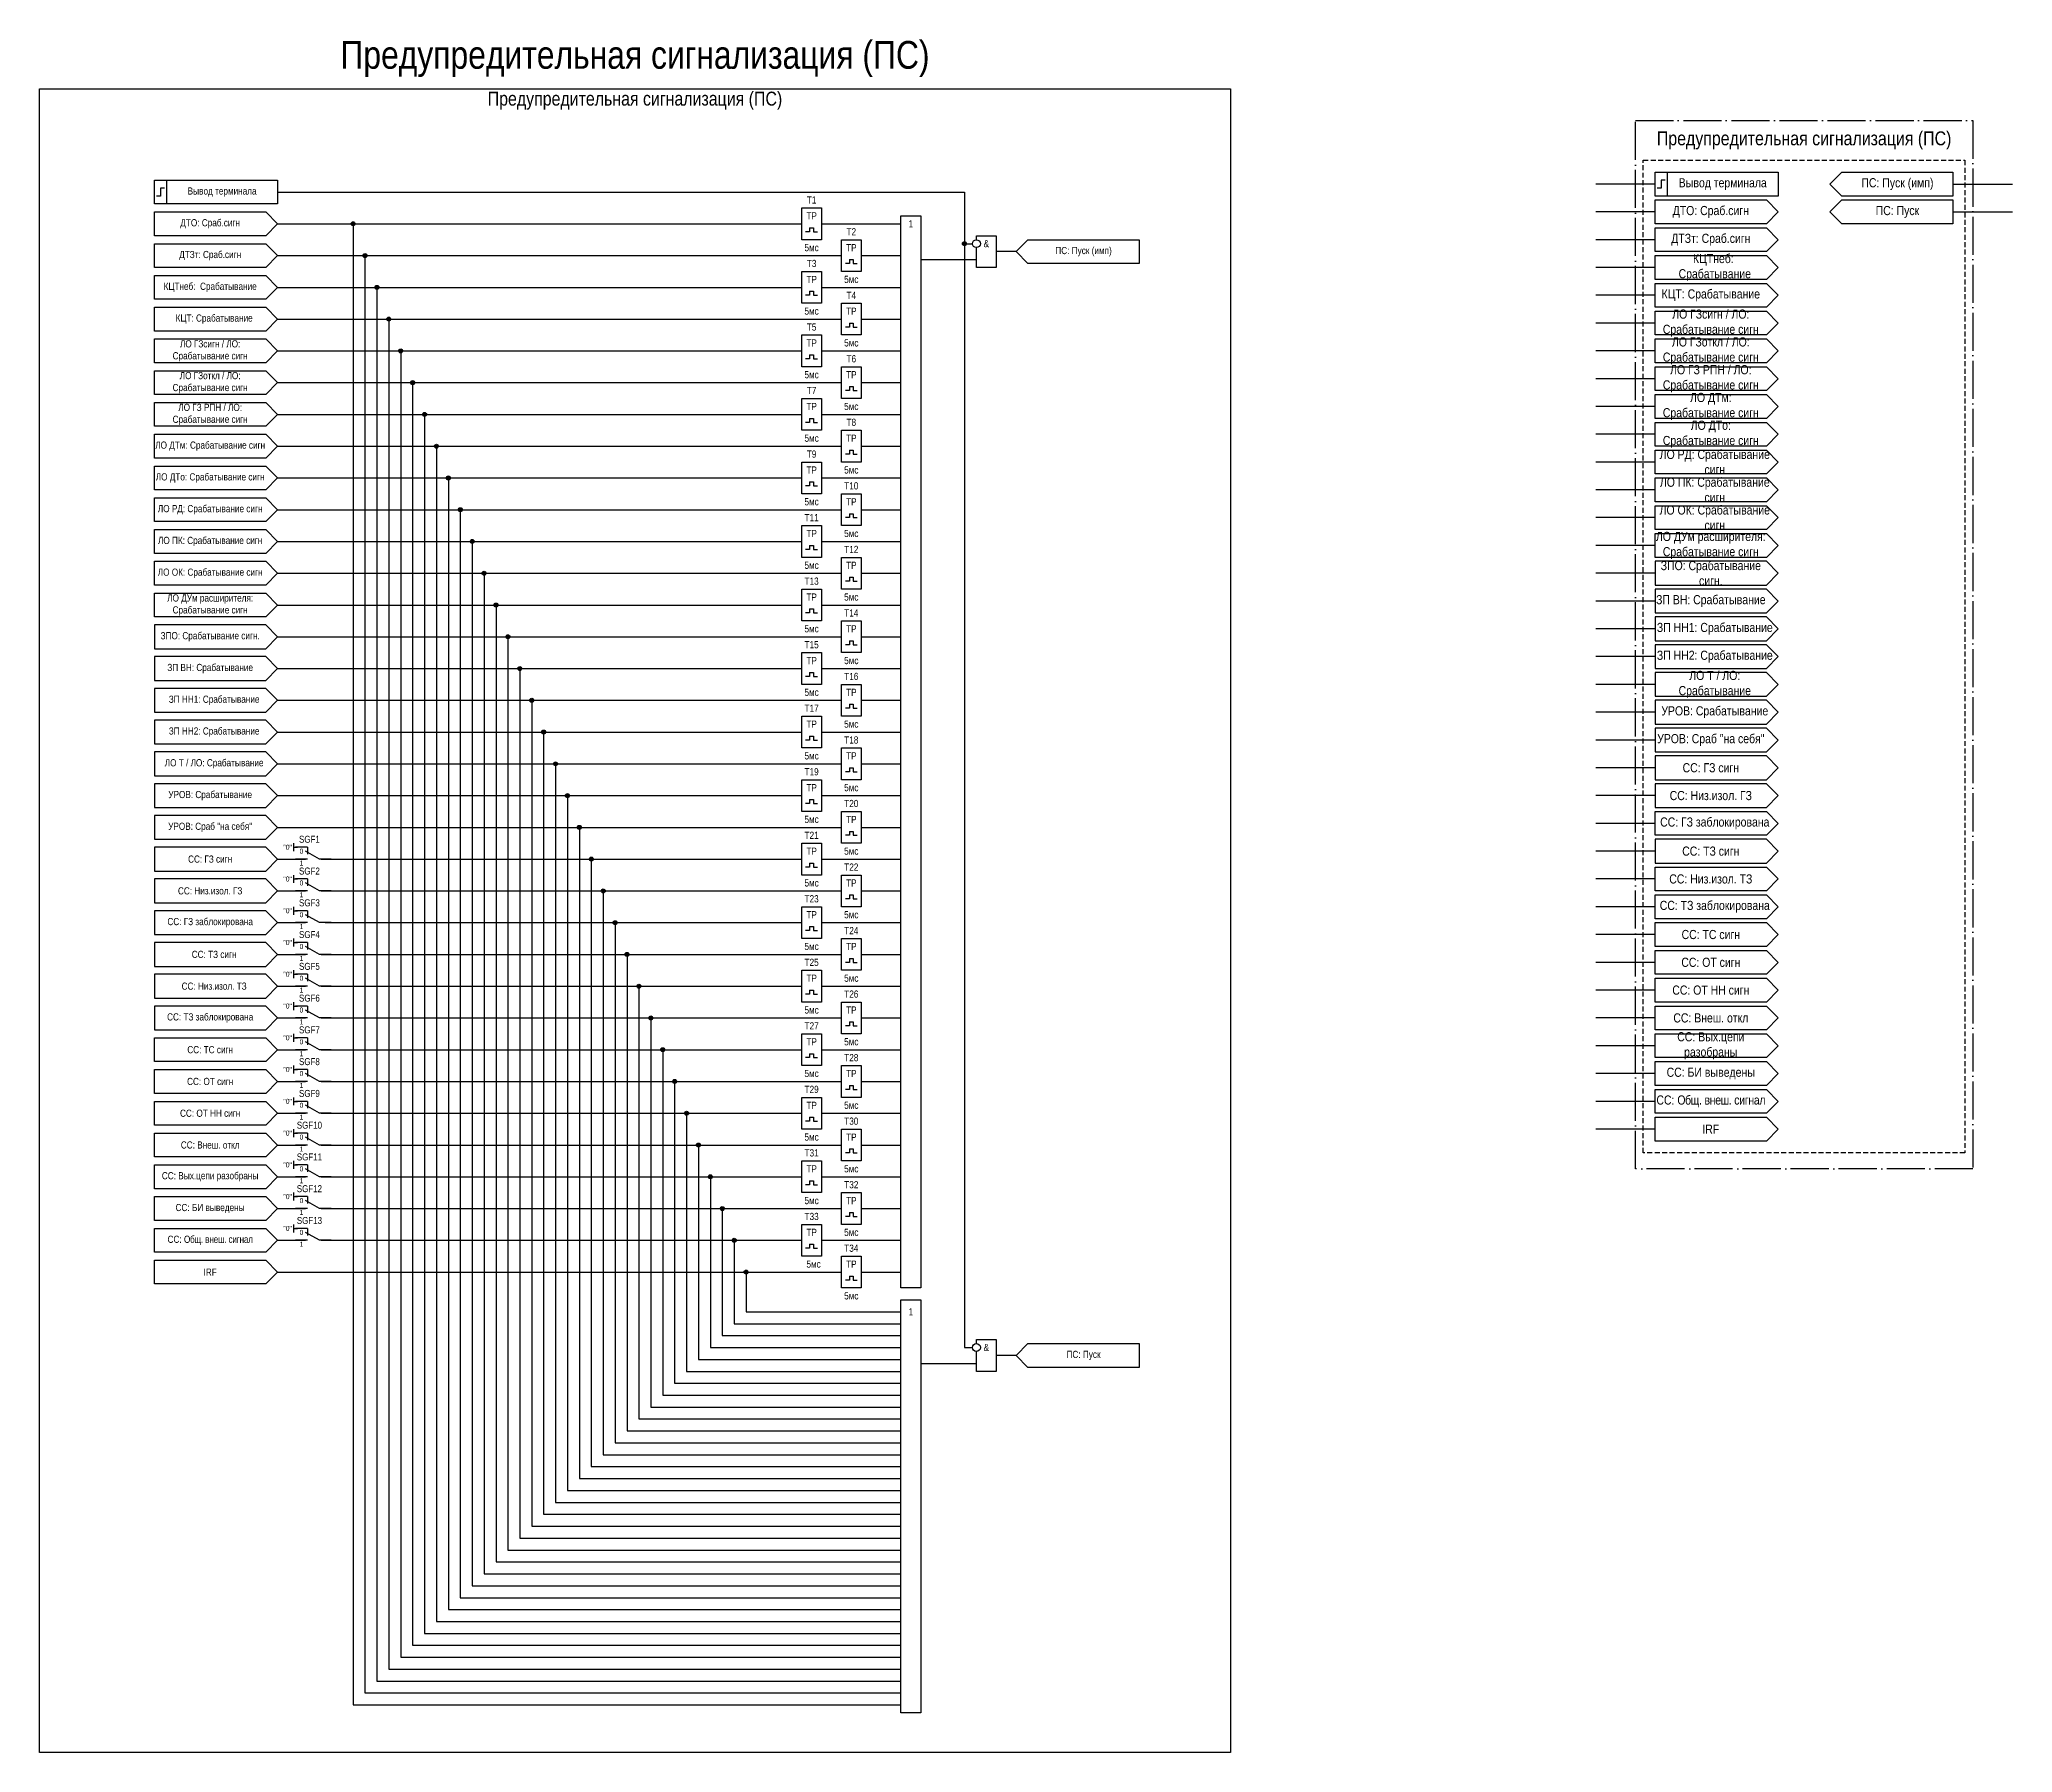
# Model space of a CAD drawing. Header units: millimetres. Extents: x 0 to 497, y -17 to 414.
import ezdxf
from ezdxf.enums import TextEntityAlignment as Align

# ---------------------------------------------------------------- set-up
doc = ezdxf.new("R2010")
doc.units = ezdxf.units.MM
doc.linetypes.add('ACAD_ISO04W100', pattern=[30, 24, -3, 0, -3])
doc.linetypes.add('штриховая2', pattern=[0.375, 0.25, -0.125])
doc.layers.add('TEXT', color=7, linetype='Continuous', lineweight=25)
doc.layers.add('Основная', color=7, linetype='Continuous')
doc.styles.add('2.5_Gost_RD', font='ARIALN.TTF', dxfattribs={"height": 2.5})
doc.styles.add('3.5_Gost_RD', font='ARIALN.TTF', dxfattribs={"height": 3.5})
doc.styles.add('Вывод', font='ARIALN.TTF', dxfattribs={"height": 2.5})
doc.styles.add('Компонент', font='ARIALN.TTF', dxfattribs={"height": 3.5})

# ---------------------------------------------------------------- blocks, each defined once
blk = doc.blocks.new('Точка')
at = {"ltscale": 100}
h = blk.add_hatch(color=256, dxfattribs=at)
h.dxf.hatch_style = 1
edge = h.paths.add_edge_path()
edge.add_arc((0, 0), 0.5, 0, 360)
blk.add_circle((0, 0), 0.5, dxfattribs=at)
blk = doc.blocks.new('*U78')
at = {"layer": 'Основная', "color": 0}
blk.add_line((0, 0), (7, 4), dxfattribs=at)
at = {"layer": 'Основная', "ltscale": 0.35}
blk.add_line((6, 6), (6, 2.5), dxfattribs=at)
blk = doc.blocks.new('*U88')
at = {"layer": 'Основная', "color": 0}
for p, q in [((-3, 6), (-9, 6)), ((-3, 0), (-9, 0)), ((9, 0), (3, 0))]:
    blk.add_line(p, q, dxfattribs=at)
at = {"layer": 'Основная', "ltscale": 0.25, "xscale": -1}
blk.add_blockref('*U78', (3, 0), dxfattribs=at)
at = {"layer": 'Основная'}
for tag, height, style, p in [('ОУ', 3.5, 'Компонент', (-2, 10)), ('В1', 2.5, 'Вывод', (-13, 6)), ('В2', 2.5, 'Вывод', (-6, 4)), ('В3', 2.5, 'Вывод', (-6, -2))]:
    blk.add_attdef(tag, text='', height=height, dxfattribs=dict(at, style=style)).set_placement(p, align=Align.MIDDLE_CENTER)

msp = doc.modelspace()

# ---------------------------------------------------------------- linework, layer by layer
at = {"ltscale": 100}
for p, q in [((407, 378), (392, 378)), ((482, 378), (497, 378)), ((407, 371), (392, 371)), ((482, 371), (497, 371)), ((194, 366), (193, 366)), ((195, 366), (196, 366)), ((249, 364), (246, 361)), ((407, 364), (392, 364)), ((204, 358), (203, 358)), ((205, 358), (206, 358)), ((246, 361), (241, 361)), ((246, 361), (249, 358)), ((407, 357), (392, 357)), ((194, 350), (193, 350)), ((195, 350), (196, 350)), ((407, 350), (392, 350)), ((407, 343), (392, 343)), ((204, 342), (203, 342)), ((205, 342), (206, 342)), ((194, 334), (193, 334)), ((195, 334), (196, 334)), ((407, 336), (392, 336)), ((407, 329), (392, 329)), ((204, 326), (203, 326)), ((205, 326), (206, 326)), ((407, 322), (392, 322)), ((194, 318), (193, 318)), ((195, 318), (196, 318)), ((407, 315), (392, 315)), ((204, 310), (203, 310)), ((205, 310), (206, 310)), ((407, 308), (392, 308)), ((194, 302), (193, 302)), ((195, 302), (196, 302)), ((407, 301), (392, 301)), ((204, 294), (203, 294)), ((205, 294), (206, 294)), ((407, 294), (392, 294)), ((194, 286), (193, 286)), ((195, 286), (196, 286)), ((407, 287), (392, 287)), ((407, 280), (392, 280)), ((204, 278), (203, 278)), ((205, 278), (206, 278)), ((194, 270), (193, 270)), ((195, 270), (196, 270)), ((407, 273), (392, 273)), ((407, 266), (392, 266)), ((204, 262), (203, 262)), ((205, 262), (206, 262)), ((407, 259), (392, 259)), ((194, 254), (193, 254)), ((195, 254), (196, 254)), ((407, 252), (392, 252)), ((204, 246), (203, 246)), ((205, 246), (206, 246)), ((407, 245), (392, 245)), ((194, 238), (193, 238)), ((195, 238), (196, 238)), ((407, 238), (392, 238)), ((204, 230), (203, 230)), ((205, 230), (206, 230)), ((407, 231), (392, 231)), ((407, 224), (392, 224)), ((194, 222), (193, 222)), ((195, 222), (196, 222)), ((204, 214), (203, 214)), ((205, 214), (206, 214)), ((407, 217), (392, 217)), ((407, 210), (392, 210)), ((64, 204), (64, 202)), ((194, 206), (193, 206)), ((195, 206), (196, 206)), ((64, 203), (65, 203)), ((407, 203), (392, 203)), ((64, 196), (64, 194)), ((64, 195), (65, 195)), ((204, 198), (203, 198)), ((205, 198), (206, 198)), ((407, 196), (392, 196)), ((194, 190), (193, 190)), ((195, 190), (196, 190)), ((407, 189), (392, 189)), ((64, 188), (64, 186)), ((64, 187), (65, 187)), ((64, 180), (64, 178)), ((64, 179), (65, 179)), ((204, 182), (203, 182)), ((205, 182), (206, 182)), ((407, 182), (392, 182)), ((194, 174), (193, 174)), ((195, 174), (196, 174)), ((407, 175), (392, 175)), ((64, 172), (64, 170)), ((64, 171), (65, 171)), ((204, 166), (203, 166)), ((205, 166), (206, 166)), ((407, 168), (392, 168)), ((64, 164), (64, 162)), ((64, 163), (65, 163)), ((407, 161), (392, 161)), ((64, 156), (64, 154)), ((64, 155), (65, 155)), ((194, 158), (193, 158)), ((195, 158), (196, 158)), ((204, 150), (203, 150)), ((205, 150), (206, 150)), ((407, 154), (392, 154)), ((64, 148), (64, 146)), ((64, 147), (65, 147)), ((407, 147), (392, 147)), ((64, 140), (64, 138)), ((194, 142), (193, 142)), ((195, 142), (196, 142)), ((407, 140), (392, 140)), ((64, 139), (65, 139)), ((64, 132), (64, 130)), ((64, 131), (65, 131)), ((204, 134), (203, 134)), ((205, 134), (206, 134)), ((194, 126), (193, 126)), ((195, 126), (196, 126)), ((64, 124), (64, 122)), ((64, 123), (65, 123)), ((64, 116), (64, 114)), ((64, 115), (65, 115)), ((204, 118), (203, 118)), ((205, 118), (206, 118)), ((194, 110), (193, 110)), ((195, 110), (196, 110)), ((204, 102), (203, 102)), ((205, 102), (206, 102)), ((249, 86), (246, 83)), ((246, 83), (241, 83)), ((246, 83), (249, 80))]:
    msp.add_line(p, q, dxfattribs=at)
at = {"color": 3, "ltscale": 100}
msp.add_lwpolyline([(0, 402), (300, 402), (300, -17), (0, -17)], close=True, dxfattribs=at)
at = {"color": 251, "linetype": 'ACAD_ISO04W100', "lineweight": 30, "ltscale": 0.4, "true_color": 0x58595b}
msp.add_lwpolyline([(402, 394), (487, 394), (487, 130), (402, 130)], close=True, dxfattribs=at)
at = {"linetype": 'штриховая2', "ltscale": 5}
msp.add_lwpolyline([(404, 384), (485, 384), (485, 134), (404, 134)], close=True, dxfattribs=at)
at = {"ltscale": 100}
for points in [[(29, 379), (32, 379), (32, 373), (29, 373)], [(29, 379), (60, 379), (60, 373), (29, 373)], [(407, 381), (410, 381), (410, 375), (407, 375)], [(407, 381), (438, 381), (438, 375), (407, 375)], [(192, 372), (197, 372), (197, 364), (192, 364)], [(217, 370), (222, 370), (222, 100), (217, 100)], [(202, 364), (207, 364), (207, 356), (202, 356)], [(192, 356), (197, 356), (197, 348), (192, 348)], [(202, 348), (207, 348), (207, 340), (202, 340)], [(192, 340), (197, 340), (197, 332), (192, 332)], [(202, 332), (207, 332), (207, 324), (202, 324)], [(192, 324), (197, 324), (197, 316), (192, 316)], [(202, 316), (207, 316), (207, 308), (202, 308)], [(192, 308), (197, 308), (197, 300), (192, 300)], [(202, 300), (207, 300), (207, 292), (202, 292)], [(192, 292), (197, 292), (197, 284), (192, 284)], [(202, 284), (207, 284), (207, 276), (202, 276)], [(192, 276), (197, 276), (197, 268), (192, 268)], [(202, 268), (207, 268), (207, 260), (202, 260)], [(192, 260), (197, 260), (197, 252), (192, 252)], [(202, 252), (207, 252), (207, 244), (202, 244)], [(192, 244), (197, 244), (197, 236), (192, 236)], [(202, 236), (207, 236), (207, 228), (202, 228)], [(192, 228), (197, 228), (197, 220), (192, 220)], [(202, 220), (207, 220), (207, 212), (202, 212)], [(192, 212), (197, 212), (197, 204), (192, 204)], [(202, 204), (207, 204), (207, 196), (202, 196)], [(192, 196), (197, 196), (197, 188), (192, 188)], [(202, 188), (207, 188), (207, 180), (202, 180)], [(192, 180), (197, 180), (197, 172), (192, 172)], [(202, 172), (207, 172), (207, 164), (202, 164)], [(192, 164), (197, 164), (197, 156), (192, 156)], [(202, 156), (207, 156), (207, 148), (202, 148)], [(192, 148), (197, 148), (197, 140), (192, 140)], [(202, 140), (207, 140), (207, 132), (202, 132)], [(192, 132), (197, 132), (197, 124), (192, 124)], [(202, 124), (207, 124), (207, 116), (202, 116)], [(192, 116), (197, 116), (197, 108), (192, 108)], [(202, 108), (207, 108), (207, 100), (202, 100)], [(217, 97), (222, 97), (222, -7), (217, -7)]]:
    msp.add_lwpolyline(points, close=True, dxfattribs=at)
at = {"lineweight": 30, "ltscale": 100}
for points in [[(409.5, 379), (408.5, 379), (408.5, 377), (407.5, 377)], [(31.5, 377), (30.5, 377), (30.5, 375), (29.5, 375)]]:
    msp.add_lwpolyline(points, dxfattribs=at)
at = {"ltscale": 100}
for points in [[(451, 378), (454, 381), (482, 381), (482, 375), (454, 375), (451, 378)], [(60, 376), (233, 376), (233, 363), (235, 363)], [(60, 376), (233, 376), (233, 85), (235, 85)], [(407, 374), (435, 374), (438, 371), (435, 368), (407, 368), (407, 374)], [(451, 371), (454, 374), (482, 374), (482, 368), (454, 368), (451, 371)], [(197, 368), (217, 368)], [(194, 367), (194, 366)], [(194, 367), (195, 367)], [(195, 367), (195, 366)], [(236, 364), (236, 365), (241, 365), (241, 357), (236, 357), (236, 362)], [(407, 367), (435, 367), (438, 364), (435, 361), (407, 361), (407, 367)], [(204, 359), (204, 358)], [(204, 359), (205, 359)], [(205, 359), (205, 358)], [(207, 360), (217, 360)], [(222, 359), (236, 359)], [(407, 360), (435, 360), (438, 357), (435, 354), (407, 354), (407, 360)], [(407, 353), (435, 353), (438, 350), (435, 347), (407, 347), (407, 353)], [(194, 351), (194, 350)], [(194, 351), (195, 351)], [(195, 351), (195, 350)], [(197, 352), (217, 352)], [(204, 343), (204, 342)], [(204, 343), (205, 343)], [(205, 343), (205, 342)], [(207, 344), (217, 344)], [(407, 346), (435, 346), (438, 343), (435, 340), (407, 340), (407, 346)], [(407, 339), (435, 339), (438, 336), (435, 333), (407, 333), (407, 339)], [(194, 335), (194, 334)], [(194, 335), (195, 335)], [(195, 335), (195, 334)], [(197, 336), (217, 336)], [(407, 332), (435, 332), (438, 329), (435, 326), (407, 326), (407, 332)], [(204, 327), (204, 326)], [(204, 327), (205, 327)], [(205, 327), (205, 326)], [(207, 328), (217, 328)], [(407, 325), (435, 325), (438, 322), (435, 319), (407, 319), (407, 325)], [(194, 319), (194, 318)], [(194, 319), (195, 319)], [(195, 319), (195, 318)], [(197, 320), (217, 320)], [(407, 318), (435, 318), (438, 315), (435, 312), (407, 312), (407, 318)], [(204, 311), (204, 310)], [(204, 311), (205, 311)], [(205, 311), (205, 310)], [(207, 312), (217, 312)], [(407, 311), (435, 311), (438, 308), (435, 305), (407, 305), (407, 311)], [(197, 304), (217, 304)], [(407, 304), (435, 304), (438, 301), (435, 298), (407, 298), (407, 304)], [(194, 303), (194, 302)], [(194, 303), (195, 303)], [(195, 303), (195, 302)], [(204, 295), (204, 294)], [(204, 295), (205, 295)], [(205, 295), (205, 294)], [(207, 296), (217, 296)], [(407, 297), (435, 297), (438, 294), (435, 291), (407, 291), (407, 297)], [(407, 290), (435, 290), (438, 287), (435, 284), (407, 284), (407, 290)], [(194, 287), (194, 286)], [(194, 287), (195, 287)], [(195, 287), (195, 286)], [(197, 288), (217, 288)], [(204, 279), (204, 278)], [(204, 279), (205, 279)], [(205, 279), (205, 278)], [(207, 280), (217, 280)], [(438, 280), (435, 283), (407, 283), (407, 277), (435, 277), (438, 280)], [(438, 273), (435, 276), (407, 276), (407, 270), (435, 270), (438, 273)], [(194, 271), (194, 270)], [(194, 271), (195, 271)], [(195, 271), (195, 270)], [(197, 272), (217, 272)], [(438, 266), (435, 269), (407, 269), (407, 263), (435, 263), (438, 266)], [(207, 264), (217, 264)], [(204, 263), (204, 262)], [(204, 263), (205, 263)], [(205, 263), (205, 262)], [(438, 259), (435, 262), (407, 262), (407, 256), (435, 256), (438, 259)], [(194, 255), (194, 254)], [(194, 255), (195, 255)], [(195, 255), (195, 254)], [(197, 256), (217, 256)], [(438, 252), (435, 255), (407, 255), (407, 249), (435, 249), (438, 252)], [(204, 247), (204, 246)], [(204, 247), (205, 247)], [(205, 247), (205, 246)], [(207, 248), (217, 248)], [(438, 245), (435, 248), (407, 248), (407, 242), (435, 242), (438, 245)], [(194, 239), (194, 238)], [(194, 239), (195, 239)], [(195, 239), (195, 238)], [(197, 240), (217, 240)], [(438, 238), (435, 241), (407, 241), (407, 235), (435, 235), (438, 238)], [(438, 231), (435, 234), (407, 234), (407, 228), (435, 228), (438, 231)], [(204, 231), (204, 230)], [(204, 231), (205, 231)], [(205, 231), (205, 230)], [(207, 232), (217, 232)], [(197, 224), (217, 224)], [(438, 224), (435, 227), (407, 227), (407, 221), (435, 221), (438, 224)], [(194, 223), (194, 222)], [(194, 223), (195, 223)], [(195, 223), (195, 222)], [(407, 220), (435, 220), (438, 217), (435, 214), (407, 214), (407, 220)], [(204, 215), (204, 214)], [(204, 215), (205, 215)], [(205, 215), (205, 214)], [(207, 216), (217, 216)], [(438, 210), (435, 213), (407, 213), (407, 207), (435, 207), (438, 210)], [(71, 208), (139, 208), (139, 55), (217, 55)], [(71, 208), (192, 208)], [(194, 207), (194, 206)], [(194, 207), (195, 207)], [(195, 207), (195, 206)], [(197, 208), (217, 208)], [(407, 206), (435, 206), (438, 203), (435, 200), (407, 200), (407, 206)], [(60, 200), (67, 200)], [(71, 200), (142, 200), (142, 58), (217, 58)], [(74, 200), (202, 200)], [(204, 199), (204, 198)], [(204, 199), (205, 199)], [(205, 199), (205, 198)], [(207, 200), (217, 200)], [(407, 199), (435, 199), (438, 196), (435, 193), (407, 193), (407, 199)], [(60, 192), (67, 192)], [(72, 192), (192, 192)], [(73, 192), (145, 192), (145, 61), (217, 61)], [(194, 191), (194, 190)], [(194, 191), (195, 191)], [(195, 191), (195, 190)], [(197, 192), (217, 192)], [(407, 192), (435, 192), (438, 189), (435, 186), (407, 186), (407, 192)], [(60, 184), (67, 184)], [(71, 184), (148, 184), (148, 64), (217, 64)], [(71, 184), (202, 184)], [(207, 184), (217, 184)], [(407, 185), (435, 185), (438, 182), (435, 179), (407, 179), (407, 185)], [(204, 183), (204, 182)], [(204, 183), (205, 183)], [(205, 183), (205, 182)], [(60, 176), (67, 176)], [(71, 176), (151, 176), (151, 67), (217, 67)], [(71, 176), (192, 176)], [(194, 175), (194, 174)], [(194, 175), (195, 175)], [(195, 175), (195, 174)], [(197, 176), (217, 176)], [(407, 178), (435, 178), (438, 175), (435, 172), (407, 172), (407, 178)], [(407, 171), (435, 171), (438, 168), (435, 165), (407, 165), (407, 171)], [(60, 168), (67, 168)], [(71, 168), (154, 168), (154, 70), (217, 70)], [(71, 168), (202, 168)], [(204, 167), (204, 166)], [(204, 167), (205, 167)], [(205, 167), (205, 166)], [(207, 168), (217, 168)], [(60, 160), (67, 160)], [(71, 160), (157, 160), (157, 73), (217, 73)], [(71, 160), (192, 160)], [(197, 160), (217, 160)], [(407, 164), (435, 164), (438, 161), (435, 158), (407, 158), (407, 164)], [(194, 159), (194, 158)], [(194, 159), (195, 159)], [(195, 159), (195, 158)], [(407, 157), (435, 157), (438, 154), (435, 151), (407, 151), (407, 157)], [(60, 152), (67, 152)], [(71, 152), (160, 152), (160, 76), (217, 76)], [(71, 152), (202, 152)], [(204, 151), (204, 150)], [(204, 151), (205, 151)], [(205, 151), (205, 150)], [(207, 152), (217, 152)], [(407, 150), (435, 150), (438, 147), (435, 144), (407, 144), (407, 150)], [(60, 144), (67, 144)], [(71, 144), (163, 144), (163, 79), (217, 79)], [(71, 144), (192, 144)], [(194, 143), (194, 142)], [(194, 143), (195, 143)], [(195, 143), (195, 142)], [(197, 144), (217, 144)], [(407, 143), (435, 143), (438, 140), (435, 137), (407, 137), (407, 143)], [(60, 136), (67, 136)], [(71, 136), (166, 136), (166, 82), (217, 82)], [(71, 136), (202, 136)], [(204, 135), (204, 134)], [(204, 135), (205, 135)], [(205, 135), (205, 134)], [(207, 136), (217, 136)], [(60, 128), (67, 128)], [(71, 128), (169, 128), (169, 85), (217, 85)], [(71, 128), (192, 128)], [(194, 127), (194, 126)], [(194, 127), (195, 127)], [(195, 127), (195, 126)], [(197, 128), (217, 128)], [(60, 120), (67, 120)], [(71, 120), (172, 120), (172, 88), (217, 88)], [(71, 120), (202, 120)], [(207, 120), (217, 120)], [(204, 119), (204, 118)], [(204, 119), (205, 119)], [(205, 119), (205, 118)], [(60, 112), (67, 112)], [(71, 112), (175, 112), (175, 91), (217, 91)], [(71, 112), (192, 112)], [(194, 111), (194, 110)], [(194, 111), (195, 111)], [(195, 111), (195, 110)], [(197, 112), (217, 112)], [(60, 104), (202, 104)], [(178, 104), (178, 94), (217, 94)], [(204, 103), (204, 102)], [(204, 103), (205, 103)], [(205, 103), (205, 102)], [(207, 104), (217, 104)], [(236, 86), (236, 87), (241, 87), (241, 79), (236, 79), (236, 84)], [(222, 81), (236, 81)]]:
    msp.add_lwpolyline(points, dxfattribs=at)
for centre in [(236, 363), (236, 85)]:
    msp.add_circle(centre, 1, dxfattribs=at)
at = {"layer": 'TEXT', "ltscale": 100}
for p, q in [((249, 364), (277, 364)), ((277, 358), (249, 358)), ((64, 212), (64, 210)), ((64, 211), (65, 211)), ((249, 86), (277, 86)), ((277, 80), (249, 80))]:
    msp.add_line(p, q, dxfattribs=at)
for points in [[(29, 371), (57, 371), (60, 368), (57, 365), (29, 365), (29, 371)], [(60, 368), (79, 368), (79, -5), (217, -5)], [(60, 368), (192, 368)], [(29, 363), (57, 363), (60, 360), (57, 357), (29, 357), (29, 363)], [(246, 361), (249, 364), (277, 364), (277, 358), (249, 358), (246, 361)], [(60, 360), (82, 360), (82, -2), (217, -2)], [(60, 360), (202, 360)], [(29, 355), (57, 355), (60, 352), (57, 349), (29, 349), (29, 355)], [(60, 352), (85, 352), (85, 1), (217, 1)], [(60, 352), (192, 352)], [(29, 347), (57, 347), (60, 344), (57, 341), (29, 341), (29, 347)], [(60, 344), (88, 344), (88, 4), (217, 4)], [(60, 344), (202, 344)], [(29, 339), (57, 339), (60, 336), (57, 333), (29, 333), (29, 339)], [(60, 336), (91, 336), (91, 7), (217, 7)], [(60, 336), (192, 336)], [(29, 331), (57, 331), (60, 328), (57, 325), (29, 325), (29, 331)], [(60, 328), (94, 328), (94, 10), (217, 10)], [(60, 328), (202, 328)], [(29, 323), (57, 323), (60, 320), (57, 317), (29, 317), (29, 323)], [(60, 320), (97, 320), (97, 13), (217, 13)], [(60, 320), (192, 320)], [(29, 315), (57, 315), (60, 312), (57, 309), (29, 309), (29, 315)], [(60, 312), (100, 312), (100, 16), (217, 16)], [(60, 312), (202, 312)], [(29, 307), (57, 307), (60, 304), (57, 301), (29, 301), (29, 307)], [(60, 304), (103, 304), (103, 19), (217, 19)], [(60, 304), (192, 304)], [(29, 299), (57, 299), (60, 296), (57, 293), (29, 293), (29, 299)], [(60, 296), (106, 296), (106, 22), (217, 22)], [(60, 296), (202, 296)], [(29, 291), (57, 291), (60, 288), (57, 285), (29, 285), (29, 291)], [(60, 288), (109, 288), (109, 25), (217, 25)], [(60, 288), (192, 288)], [(29, 283), (57, 283), (60, 280), (57, 277), (29, 277), (29, 283)], [(60, 280), (112, 280), (112, 28), (217, 28)], [(60, 280), (202, 280)], [(29, 275), (57, 275), (60, 272), (57, 269), (29, 269), (29, 275)], [(60, 272), (115, 272), (115, 31), (217, 31)], [(60, 272), (192, 272)], [(60, 264), (57, 267), (29, 267), (29, 261), (57, 261), (60, 264)], [(60, 264), (118, 264), (118, 34), (217, 34)], [(60, 264), (202, 264)], [(60, 256), (57, 259), (29, 259), (29, 253), (57, 253), (60, 256)], [(60, 256), (121, 256), (121, 37), (217, 37)], [(60, 256), (192, 256)], [(60, 248), (57, 251), (29, 251), (29, 245), (57, 245), (60, 248)], [(60, 248), (124, 248), (124, 40), (217, 40)], [(60, 248), (202, 248)], [(60, 240), (57, 243), (29, 243), (29, 237), (57, 237), (60, 240)], [(60, 240), (127, 240), (127, 43), (217, 43)], [(60, 240), (192, 240)], [(60, 232), (57, 235), (29, 235), (29, 229), (57, 229), (60, 232)], [(60, 232), (130, 232), (130, 46), (217, 46)], [(60, 232), (202, 232)], [(60, 224), (57, 227), (29, 227), (29, 221), (57, 221), (60, 224)], [(60, 224), (133, 224), (133, 49), (217, 49)], [(60, 224), (192, 224)], [(60, 216), (57, 219), (29, 219), (29, 213), (57, 213), (60, 216)], [(60, 216), (136, 216), (136, 52), (217, 52)], [(60, 216), (202, 216)], [(60, 208), (57, 211), (29, 211), (29, 205), (57, 205), (60, 208)], [(60, 208), (67, 208)], [(60, 200), (57, 203), (29, 203), (29, 197), (57, 197), (60, 200)], [(60, 192), (57, 195), (29, 195), (29, 189), (57, 189), (60, 192)], [(60, 184), (57, 187), (29, 187), (29, 181), (57, 181), (60, 184)], [(60, 176), (57, 179), (29, 179), (29, 173), (57, 173), (60, 176)], [(60, 168), (57, 171), (29, 171), (29, 165), (57, 165), (60, 168)], [(29, 163), (57, 163), (60, 160), (57, 157), (29, 157), (29, 163)], [(29, 155), (57, 155), (60, 152), (57, 149), (29, 149), (29, 155)], [(29, 147), (57, 147), (60, 144), (57, 141), (29, 141), (29, 147)], [(29, 139), (57, 139), (60, 136), (57, 133), (29, 133), (29, 139)], [(29, 131), (57, 131), (60, 128), (57, 125), (29, 125), (29, 131)], [(29, 123), (57, 123), (60, 120), (57, 117), (29, 117), (29, 123)], [(29, 115), (57, 115), (60, 112), (57, 109), (29, 109), (29, 115)], [(29, 107), (57, 107), (60, 104), (57, 101), (29, 101), (29, 107)], [(246, 83), (249, 86), (277, 86), (277, 80), (249, 80), (246, 83)]]:
    msp.add_lwpolyline(points, dxfattribs=at)

# ---------------------------------------------------------------- block references
at = {"ltscale": 100}
for p in [(79, 368), (233, 363), (82, 360), (85, 352), (88, 344), (91, 336), (94, 328), (97, 320), (100, 312), (103, 304), (106, 296), (109, 288), (112, 280), (115, 272), (118, 264), (121, 256), (124, 248), (127, 240), (130, 232), (133, 224), (136, 216), (139, 208), (142, 200), (145, 192), (148, 184), (151, 176), (154, 168), (157, 160), (160, 152), (163, 144), (166, 136), (169, 128), (172, 120), (175, 112), (178, 104)]:
    msp.add_blockref('Точка', p, dxfattribs=at)
at = {"layer": 'TEXT', "ltscale": 100, "xscale": 0.5, "yscale": 0.5, "zscale": 0.5}
msp.add_blockref('*U88', (69, 208), dxfattribs=at).add_auto_attribs({'ОУ': 'SGF1', 'В1': '"0"', 'В2': '0', 'В3': '1'})
at = {"layer": 'Основная', "ltscale": 0.25, "xscale": 0.5, "yscale": 0.5, "zscale": 0.5}
for p, values in [((69, 200), {'ОУ': 'SGF2', 'В1': '"0"', 'В2': '0', 'В3': '1'}), ((69, 192), {'ОУ': 'SGF3', 'В1': '"0"', 'В2': '0', 'В3': '1'}), ((69, 184), {'ОУ': 'SGF4', 'В1': '"0"', 'В2': '0', 'В3': '1'}), ((69, 176), {'ОУ': 'SGF5', 'В1': '"0"', 'В2': '0', 'В3': '1'}), ((69, 168), {'ОУ': 'SGF6', 'В1': '"0"', 'В2': '0', 'В3': '1'}), ((69, 160), {'ОУ': 'SGF7', 'В1': '"0"', 'В2': '0', 'В3': '1'}), ((69, 152), {'ОУ': 'SGF8', 'В1': '"0"', 'В2': '0', 'В3': '1'}), ((69, 144), {'ОУ': 'SGF9', 'В1': '"0"', 'В2': '0', 'В3': '1'}), ((69, 136), {'ОУ': 'SGF10', 'В1': '"0"', 'В2': '0', 'В3': '1'}), ((69, 128), {'ОУ': 'SGF11', 'В1': '"0"', 'В2': '0', 'В3': '1'}), ((69, 120), {'ОУ': 'SGF12', 'В1': '"0"', 'В2': '0', 'В3': '1'}), ((69, 112), {'ОУ': 'SGF13', 'В1': '"0"', 'В2': '0', 'В3': '1'})]:
    msp.add_blockref('*U88', p, dxfattribs=at).add_auto_attribs(values)

# ---------------------------------------------------------------- texts
at = {"color": 30, "ltscale": 100, "attachment_point": 5, "style": '3.5_Gost_RD'}
for s, insert, char_height, width in [('{\\C3;Предупредительная сигнализация (ПС)}', (150, 409.5), 7, 300), ('Предупредительная сигнализация (ПС)', (150, 399), 3.5, 290)]:
    msp.add_mtext(s, dxfattribs=dict(at, insert=insert, char_height=char_height, width=width))
at = {"color": 30, "ltscale": 100, "true_color": 0xef8637, "insert": (444.5, 389), "char_height": 3.5, "width": 85, "attachment_point": 5, "style": '3.5_Gost_RD'}
msp.add_mtext('Предупредительная сигнализация (ПС)', dxfattribs=at)
at = {"ltscale": 100, "attachment_point": 5, "style": '2.5_Gost_RD'}
for s, insert, char_height, width in [('T1', (194.5, 374), 1.8, 5), ('TP', (194.5, 370), 1.8, 5), ('1', (219.5, 368), 1.8, 5), ('5мс', (194.5, 362), 1.8, 5), ('TP', (204.5, 362), 1.8, 5), ('T2', (204.5, 366), 1.8, 5), ('&', (238.5, 363), 1.8, 5), ('T3', (194.5, 358), 1.8, 5), ('TP', (194.5, 354), 1.8, 5), ('5мс', (204.5, 354), 1.8, 5), ('T4', (204.5, 350), 1.8, 5), ('5мс', (194.5, 346), 1.8, 5), ('TP', (204.5, 346), 1.8, 5), ('ЛО ГЗсигн / ЛО: Срабатывание сигн', (421, 343), 2.3, 28), ('TP', (194.5, 338), 1.8, 5), ('T5', (194.5, 342), 1.8, 5), ('5мс', (204.5, 338), 1.8, 5), ('ЛО ГЗоткл / ЛО: Срабатывание сигн', (421, 336), 2.3, 28), ('T6', (204.5, 334), 1.8, 5), ('5мс', (194.5, 330), 1.8, 5), ('TP', (204.5, 330), 1.8, 5), ('ЛО ГЗ РПН / ЛО: Срабатывание сигн', (421, 329), 2.3, 28), ('T7', (194.5, 326), 1.8, 5), ('ЛО ДТм: Срабатывание сигн', (421, 322), 2.3, 28), ('TP', (194.5, 322), 1.8, 5), ('5мс', (204.5, 322), 1.8, 5), ('T8', (204.5, 318), 1.8, 5), ('ЛО ДТо: Срабатывание сигн', (421, 315), 2.3, 28), ('5мс', (194.5, 314), 1.8, 5), ('TP', (204.5, 314), 1.8, 5), ('T9', (194.5, 310), 1.8, 5), ('ЛО РД: Срабатывание сигн', (422, 308), 2.3, 28), ('TP', (194.5, 306), 1.8, 5), ('5мс', (204.5, 306), 1.8, 5), ('ЛО ПК: Срабатывание сигн', (422, 301), 2.3, 28), ('5мс', (194.5, 298), 1.8, 5), ('T10', (204.5, 302), 1.8, 5), ('TP', (204.5, 298), 1.8, 5), ('T11', (194.5, 294), 1.8, 5), ('ЛО ОК: Срабатывание сигн', (422, 294), 2.3, 28), ('TP', (194.5, 290), 1.8, 5), ('5мс', (204.5, 290), 1.8, 5), ('ЛО ДУм расширителя: Срабатывание сигн', (421, 287), 2.3, 28), ('T12', (204.5, 286), 1.8, 5), ('T13', (194.5, 278), 1.8, 5), ('5мс', (194.5, 282), 1.8, 5), ('TP', (204.5, 282), 1.8, 5), ('TP', (194.5, 274), 1.8, 5), ('5мс', (204.5, 274), 1.8, 5), ('ЗП ВН: Срабатывание ', (421, 273), 2.3, 28), ('T14', (204.5, 270), 1.8, 5), ('5мс', (194.5, 266), 1.8, 5), ('TP', (204.5, 266), 1.8, 5), ('ЗП НН1: Срабатывание', (422, 266), 2.3, 27.933), ('T15', (194.5, 262), 1.8, 5), ('TP', (194.5, 258), 1.8, 5), ('5мс', (204.5, 258), 1.8, 5), ('ЗП НН2: Срабатывание', (422, 259), 2.3, 27.933), ('T16', (204.5, 254), 1.8, 5), ('5мс', (194.5, 250), 1.8, 5), ('TP', (204.5, 250), 1.8, 5), ('T17', (194.5, 246), 1.8, 5), ('TP', (194.5, 242), 1.8, 5), ('T18', (204.5, 238), 1.8, 5), ('5мс', (204.5, 242), 1.8, 5), ('5мс', (194.5, 234), 1.8, 5), ('TP', (204.5, 234), 1.8, 5), ('T19', (194.5, 230), 1.8, 5), ('СС: ГЗ сигн', (421, 231), 2.3, 28), ('TP', (194.5, 226), 1.8, 5), ('5мс', (204.5, 226), 1.8, 5), ('СС: Низ.изол. ГЗ', (421, 224), 2.3, 28), ('5мс', (194.5, 218), 1.8, 5), ('T20', (204.5, 222), 1.8, 5), ('TP', (204.5, 218), 1.8, 5), ('T21', (194.5, 214), 1.8, 5), ('TP', (194.5, 210), 1.8, 5), ('5мс', (204.5, 210), 1.8, 5), ('СС: ТЗ сигн', (421, 210), 2.3, 28), ('T22', (204.5, 206), 1.8, 5), ('СС: Низ.изол. ТЗ', (421, 203), 2.3, 28), ('T23', (194.5, 198), 1.8, 5), ('5мс', (194.5, 202), 1.8, 5), ('TP', (204.5, 202), 1.8, 5), ('TP', (194.5, 194), 1.8, 5), ('5мс', (204.5, 194), 1.8, 5), ('T24', (204.5, 190), 1.8, 5), ('СС: ТС сигн', (421, 189), 2.3, 28), ('5мс', (194.5, 186), 1.8, 5), ('TP', (204.5, 186), 1.8, 5), ('T25', (194.5, 182), 1.8, 5), ('СС: ОТ сигн', (421, 182), 2.3, 28), ('TP', (194.5, 178), 1.8, 5), ('T26', (204.5, 174), 1.8, 5), ('5мс', (204.5, 178), 1.8, 5), ('СС: ОТ НН сигн', (421, 175), 2.3, 28), ('5мс', (194.5, 170), 1.8, 5), ('TP', (204.5, 170), 1.8, 5), ('СС: Внеш. откл', (421, 168), 2.3, 28), ('T27', (194.5, 166), 1.8, 5), ('СС: Вых.цепи разобраны', (421, 161), 2.3, 28), ('TP', (194.5, 162), 1.8, 5), ('5мс', (204.5, 162), 1.8, 5), ('5мс', (194.5, 154), 1.8, 5), ('T28', (204.5, 158), 1.8, 5), ('TP', (204.5, 154), 1.8, 5), ('СС: БИ выведены', (421, 154), 2.3, 28), ('T29', (194.5, 150), 1.8, 5), ('TP', (194.5, 146), 1.8, 5), ('5мс', (204.5, 146), 1.8, 5), ('T30', (204.5, 142), 1.8, 5), ('T31', (194.5, 134), 1.8, 5), ('5мс', (194.5, 138), 1.8, 5), ('TP', (204.5, 138), 1.8, 5), ('TP', (194.5, 130), 1.8, 5), ('5мс', (204.5, 130), 1.8, 5), ('T32', (204.5, 126), 1.8, 5), ('5мс', (194.5, 122), 1.8, 5), ('TP', (204.5, 122), 1.8, 5), ('T33', (194.5, 118), 1.8, 5), ('TP', (194.5, 114), 1.8, 5), ('5мс', (204.5, 114), 1.8, 5), ('T34', (204.5, 110), 1.8, 5), ('5мс', (195, 106), 1.8, 5), ('TP', (204.5, 106), 1.8, 5), ('5мс', (204.5, 98), 1.8, 5), ('1', (219.5, 94), 1.8, 5), ('&', (238.5, 85), 1.8, 5)]:
    msp.add_mtext(s, dxfattribs=dict(at, insert=insert, char_height=char_height, width=width))
at = {"color": 0, "ltscale": 100, "char_height": 2.3, "width": 28, "attachment_point": 5, "style": '2.5_Gost_RD'}
for s, insert in [('{\\C256;ЗПО: Срабатывание сигн.}', (421, 280)), ('{\\C256;УРОВ: Срабатывание}', (422, 245)), ('{\\C256;УРОВ: Сраб "на себя"}', (421, 238))]:
    msp.add_mtext(s, dxfattribs=dict(at, insert=insert))
at = {"layer": 'TEXT', "ltscale": 100, "width": 28, "attachment_point": 5, "style": '2.5_Gost_RD'}
for s, insert, char_height in [('Вывод терминала', (424, 378), 2.3), ('ПС: Пуск (имп)', (468, 378), 2.3), ('Вывод терминала', (46, 376), 1.8), ('ДТО: Сраб.сигн', (43, 368), 1.8), ('ПС: Пуск', (468, 371), 2.3), ('ДТЗт: Сраб.сигн', (43, 360), 1.8), ('ПС: Пуск (имп)', (263, 361), 1.8), ('КЦТнеб:  Срабатывание', (43, 352), 1.8), ('КЦТ: Срабатывание', (44, 344), 1.8), ('ЛО ГЗсигн / ЛО: Срабатывание сигн', (43, 336), 1.8), ('ЛО ГЗоткл / ЛО: Срабатывание сигн', (43, 328), 1.8), ('ЛО ГЗ РПН / ЛО: Срабатывание сигн', (43, 320), 1.8), ('ЛО ДТм: Срабатывание сигн', (43, 312), 1.8), ('ЛО ДТо: Срабатывание сигн', (43, 304), 1.8), ('ЛО РД: Срабатывание сигн', (43, 296), 1.8), ('ЛО ПК: Срабатывание сигн', (43, 288), 1.8), ('ЛО ОК: Срабатывание сигн', (43, 280), 1.8), ('ЛО ДУм расширителя: Срабатывание сигн', (43, 272), 1.8), ('ЗПО: Срабатывание сигн.', (43, 264), 1.8), ('ЗП ВН: Срабатывание ', (43, 256), 1.8), ('ЛО Т / ЛО: Срабатывание', (422, 252), 2.3), ('ЗП НН1: Срабатывание', (44, 248), 1.8), ('ЗП НН2: Срабатывание', (44, 240), 1.8), ('ЛО Т / ЛО: Срабатывание', (44, 232), 1.8), ('{\\C256;УРОВ: Срабатывание}', (43, 224), 1.8), ('УРОВ: Сраб "на себя"', (43, 216), 1.8), ('СС: ГЗ сигн', (43, 208), 1.8), ('СС: Низ.изол. ГЗ', (43, 200), 1.8), ('СС: ГЗ заблокирована', (43, 192), 1.8), ('СС: ТЗ сигн', (44, 184), 1.8), ('СС: Низ.изол. ТЗ', (44, 176), 1.8), ('СС: ТЗ заблокирована', (43, 168), 1.8), ('СС: ТС сигн', (43, 160), 1.8), ('СС: ОТ сигн', (43, 152), 1.8), ('СС: ОТ НН сигн', (43, 144), 1.8), ('СС: {\\T0.95;Общ. внеш. сигнал}', (421, 147), 2.3), ('СС: Внеш. откл', (43, 136), 1.8), ('СС: Вых.цепи разобраны', (43, 128), 1.8), ('СС: БИ выведены', (43, 120), 1.8), ('СС: {\\T0.95;Общ. внеш. сигнал}', (43, 112), 1.8), ('{\\C256;IRF}', (43, 104), 1.8), ('ПС: Пуск', (263, 83), 1.8)]:
    msp.add_mtext(s, dxfattribs=dict(at, insert=insert, char_height=char_height))
at = {"layer": 'TEXT', "color": 0, "ltscale": 100, "char_height": 2.3, "width": 28, "attachment_point": 5, "style": '2.5_Gost_RD'}
for s, insert in [('{\\C256;СС: ГЗ заблокирована}', (422, 217)), ('{\\C256;СС: ТЗ заблокирована}', (422, 196)), ('{\\C256;IRF}', (421, 140))]:
    msp.add_mtext(s, dxfattribs=dict(at, insert=insert))
at = {"layer": 'Основная', "color": 0, "ltscale": 100, "insert": (421, 371), "char_height": 2.3, "width": 28, "attachment_point": 5, "style": '2.5_Gost_RD'}
msp.add_mtext('{\\C256;ДТО: Сраб.сигн}', dxfattribs=at)
at = {"layer": 'Основная', "ltscale": 100, "insert": (421, 364), "char_height": 2.3, "width": 28, "attachment_point": 5, "style": '2.5_Gost_RD'}
msp.add_mtext('ДТЗт: Сраб.сигн', dxfattribs=at)
at = {"layer": 'Основная', "color": 1, "ltscale": 100, "char_height": 2.3, "attachment_point": 5, "style": '2.5_Gost_RD'}
for s, insert, width in [('{\\C256;КЦТнеб:  Срабатывание}', (422, 357), 28), ('{\\C256;КЦТ: Срабатывание}', (421, 350), 26.5083)]:
    msp.add_mtext(s, dxfattribs=dict(at, insert=insert, width=width))

doc.saveas('drawing.dxf')
